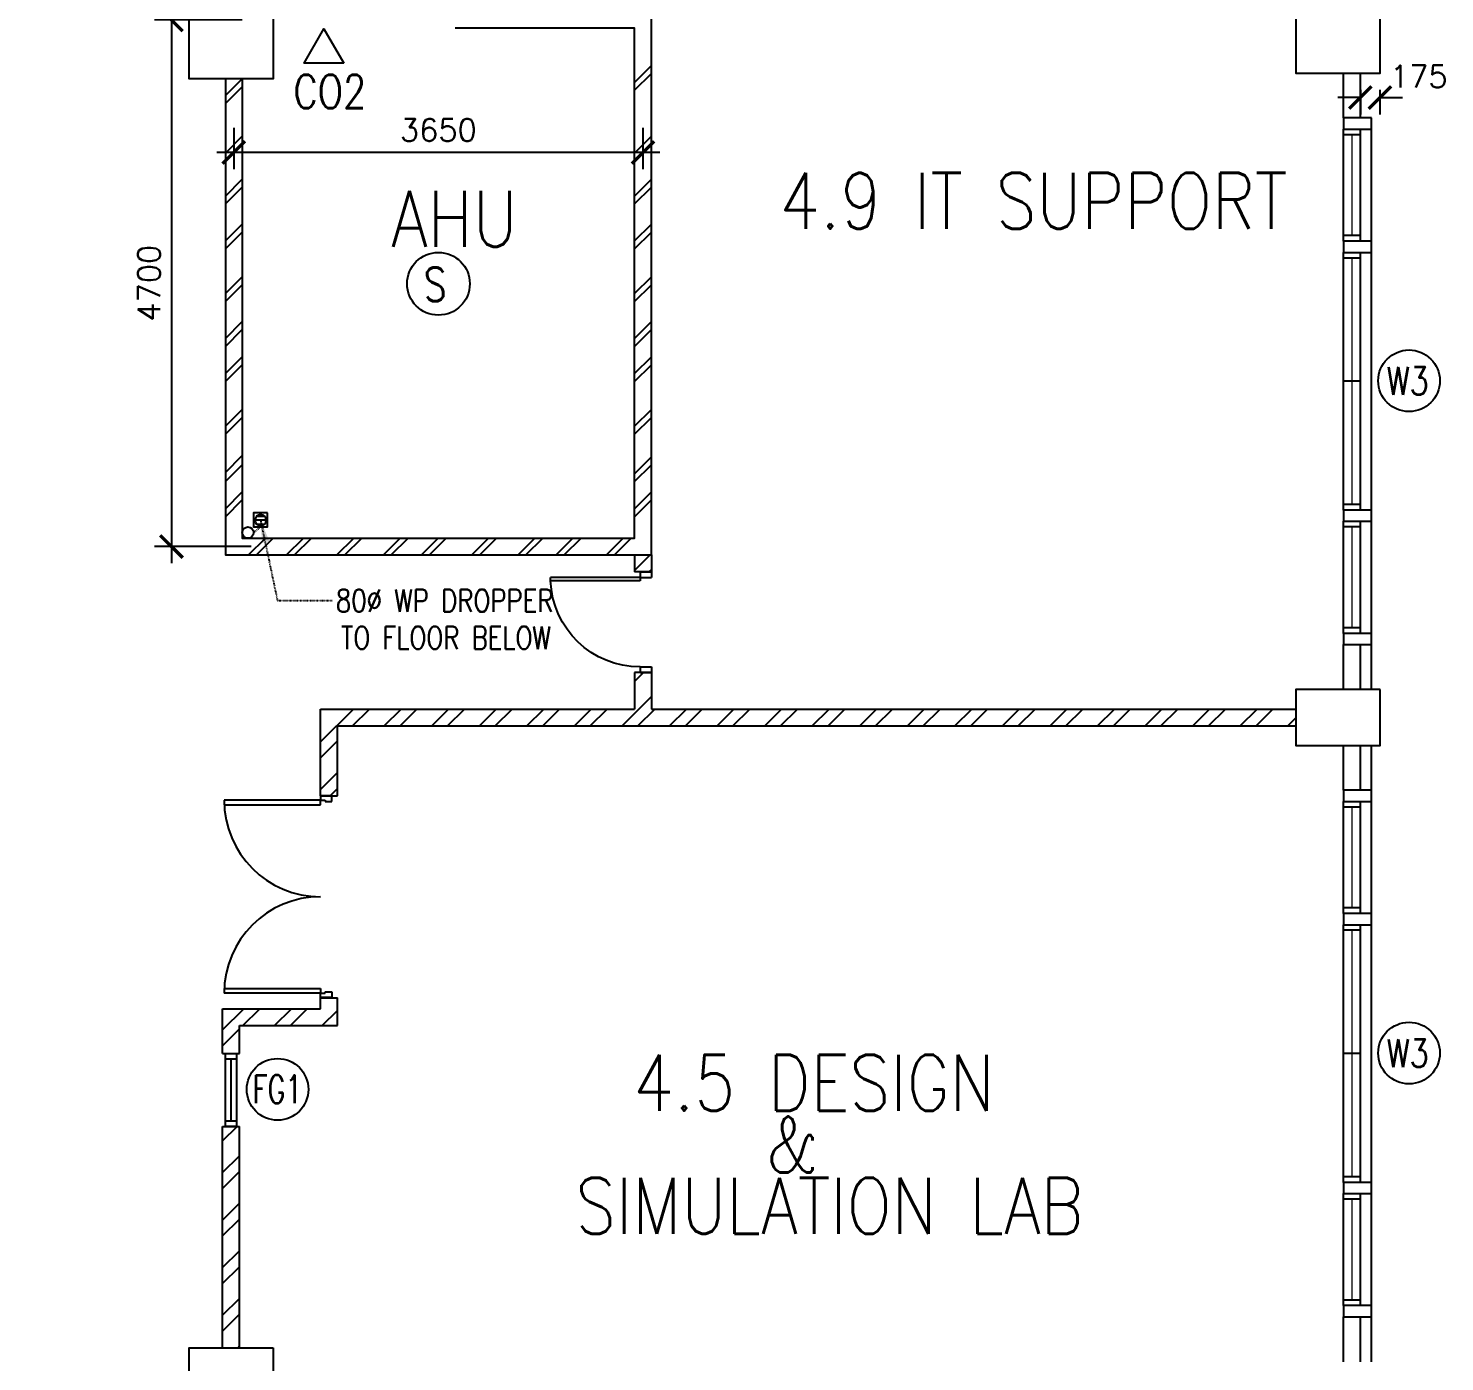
# Model space of a CAD drawing. Extents: x 2266480 to 2405436, y -858634 to -757865.
# Drawn here: x 2293211 to 2305846, y -802174 to -790274 of the extents above; entities that cross this region are included whole.
import ezdxf
from ezdxf.enums import TextEntityAlignment as Align

# ---------------------------------------------------------------- set-up
doc = ezdxf.new("R2010")
doc.units = 0
doc.header["$LTSCALE"] = 10
doc.header["$MEASUREMENT"] = 0
doc.linetypes.add('DIVIDE', pattern=[1.25, 0.5, -0.25, 0, -0.25, 0, -0.25])
doc.layers.get('0').update_dxf_attribs({"linetype": 'CONTINUOUS'})
doc.layers.get('DEFPOINTS').update_dxf_attribs({"linetype": 'CONTINUOUS'})
for name, color, linetype in [('-FF', 240, 'CONTINUOUS'), ('-SPR TEXT', 2, 'CONTINUOUS'), ('COL', 3, 'CONTINUOUS'), ('DIM', 7, 'CONTINUOUS'), ('DOOR', 5, 'CONTINUOUS'), ('DR', 7, 'CONTINUOUS'), ('FG-T', 7, 'CONTINUOUS'), ('FIT', 5, 'CONTINUOUS'), ('H', 1, 'CONTINUOUS'), ('hatch', 7, 'CONTINUOUS'), ('LINE', 7, 'CONTINUOUS'), ('PIPE', 5, 'DIVIDE'), ('stair', 7, 'CONTINUOUS'), ('T25', 7, 'CONTINUOUS'), ('T50', 4, 'CONTINUOUS'), ('WALL', 2, 'CONTINUOUS'), ('WIN', 5, 'CONTINUOUS'), ('WIN-T', 7, 'CONTINUOUS'), ('WP', 50, 'DIVIDE')]:
    doc.layers.add(name, color=color, linetype=linetype)
doc.styles.add('125', font='romans.shx', dxfattribs={"width": 0.9, "height": 225})
doc.styles.add('E', font='ROMANS.SHX', dxfattribs={"width": 0.9})
doc.styles.add('ROMANS', font='romans')
doc.styles.get("Standard").update_dxf_attribs({"font": 'ROMANS.SHX'})
doc.dimstyles.new('STANDARD$0', dxfattribs={"dimscale": 0, "dimtxt": 8, "dimasz": 6, "dimexe": 1, "dimexo": 1, "dimgap": 3, "dimtad": 1, "dimdec": 0, "dimlfac": -1, "dimrnd": 1, "dimzin": 0, "dimdsep": 46, "dimtxsty": 'Standard', "dimcen": 0, "dimclrd": 5, "dimclre": 250, "dimadec": 0, "dimazin": 0, "dimtfac": 1, "dimtdec": 4, "dimtofl": 0, "dimtmove": 0, "dimatfit": 3, "dimfxl": 1, "dimtolj": 1, "dimtzin": 0, "dimarcsym": 0})

# ---------------------------------------------------------------- blocks, each defined once
blk = doc.blocks.new('FG')
at = {"layer": 'LINE', "linetype": 'Continuous'}
for points in [[(0, 0), (50, 0), (50, 100), (0, 100)], [(600, 0), (650, 0), (650, 100), (600, 100)]]:
    blk.add_lwpolyline(points, close=True, dxfattribs=at)
at = {"layer": 'LINE', "color": 5, "linetype": 'Continuous'}
for points in [[(600, 100), (50, 100)], [(50, 0), (600, 0)]]:
    blk.add_lwpolyline(points, dxfattribs=at)
at = {"layer": 'LINE', "color": 1, "linetype": 'Continuous'}
blk.add_lwpolyline([(50, 50), (600, 50)], dxfattribs=at)
blk = doc.blocks.new('_ARCHTICK')
at = {"color": 0, "linetype": 'ByBlock', "const_width": 0.15}
blk.add_lwpolyline([(-0.5, -0.5), (0.5, 0.5)], dxfattribs=at)
blk = doc.blocks.new('*D135')
at = {"layer": 'DEFPOINTS', "color": 0, "transparency": 16777216}
for p in [(2305094, -790674), (2305269, -790674), (2305269, -790892)]:
    blk.add_point(p, dxfattribs=at)
at = {"layer": 'DIM', "color": 7, "lineweight": -2, "transparency": 16777216}
for p, q in [((2305094, -790824), (2305094, -791042)), ((2305269, -790824), (2305269, -791042)), ((2305094, -790892), (2304894, -790892)), ((2305269, -790892), (2305469, -790892))]:
    blk.add_line(p, q, dxfattribs=at)
at = {"layer": 'DIM', "color": 7, "lineweight": -2, "transparency": 16777216, "xscale": 200, "yscale": 200, "zscale": 200}
blk.add_blockref('_ARCHTICK', (2305094, -790892), dxfattribs=at)
at = {"layer": 'DIM', "color": 7, "lineweight": -2, "transparency": 16777216, "xscale": 200, "yscale": 200, "zscale": 200, "rotation": 180}
blk.add_blockref('_ARCHTICK', (2305269, -790892), dxfattribs=at)
at = {"layer": 'DIM', "color": 7, "transparency": 16777216, "insert": (2305615, -790703), "char_height": 200, "attachment_point": 5, "style": 'ROMANS'}
blk.add_mtext('\\A1;175', dxfattribs=at)
blk = doc.blocks.new('D1800-A')
at = {"layer": 'DR'}
for p, q in [((0, 0), (100, 0)), ((0, -50), (0, 0)), ((100, 0), (100, -40)), ((60, -50), (0, -50)), ((100, -40), (60, -40)), ((60, -40), (60, -50)), ((100, -40), (960, -40)), ((100, -80), (100, -40)), ((959, -80), (100, -80)), ((60, -1750), (0, -1750)), ((0, -1750), (0, -1800)), ((60, -1760), (60, -1750)), ((100, -1760), (60, -1760)), ((959, -1720), (100, -1720)), ((100, -1720), (100, -1760)), ((100, -1760), (960, -1760)), ((100, -1800), (100, -1760)), ((0, -1800), (100, -1800))]:
    blk.add_line(p, q, dxfattribs=at)
for centre, start, end in [((100, -40), 270.0001, 0), ((100, -1760), 0, 90)]:
    blk.add_arc(centre, 860, start, end, dxfattribs=at)
blk = doc.blocks.new('D900')
at = {"layer": 'DOOR', "color": 7}
for p, q in [((50, 100), (50, 899)), ((80, 899), (50, 899)), ((80, 100), (80, 899)), ((0, 100), (0, 0)), ((0, 100), (50, 100)), ((0, 0), (50, 0)), ((50, 100), (50, 0)), ((50, 100), (80, 100)), ((850, 100), (850, 0)), ((850, 100), (900, 100)), ((850, 0), (900, 0)), ((900, 100), (900, 0))]:
    blk.add_line(p, q, dxfattribs=at)
blk.add_arc((50, 100), 800, 0, 87.8509, dxfattribs=at)
blk = doc.blocks.new('*D143')
at = {"layer": 'DEFPOINTS', "color": 0, "transparency": 16777216}
for p in [(2295044, -791011), (2298694, -791011), (2295044, -791382)]:
    blk.add_point(p, dxfattribs=at)
at = {"layer": 'DIM', "color": 7, "lineweight": -2, "transparency": 16777216}
for p, q in [((2295044, -791161), (2295044, -791532)), ((2298694, -791161), (2298694, -791532)), ((2298844, -791382), (2294894, -791382))]:
    blk.add_line(p, q, dxfattribs=at)
at = {"layer": 'DIM', "color": 7, "lineweight": -2, "transparency": 16777216, "xscale": 200, "yscale": 200, "zscale": 200, "rotation": 180}
blk.add_blockref('_ARCHTICK', (2295044, -791382), dxfattribs=at)
at = {"layer": 'DIM', "color": 7, "lineweight": -2, "transparency": 16777216, "xscale": 200, "yscale": 200, "zscale": 200}
blk.add_blockref('_ARCHTICK', (2298694, -791382), dxfattribs=at)
at = {"layer": 'DIM', "color": 7, "transparency": 16777216, "insert": (2296869, -791182), "char_height": 200, "attachment_point": 5, "style": 'ROMANS'}
blk.add_mtext('\\A1;3650', dxfattribs=at)
blk = doc.blocks.new('*D144')
at = {"layer": 'DEFPOINTS', "color": 0, "transparency": 16777216}
for p in [(2295269, -790199), (2294488, -794899), (2295350, -794899)]:
    blk.add_point(p, dxfattribs=at)
at = {"layer": 'DIM', "color": 7, "lineweight": -2, "transparency": 16777216}
for p, q in [((2294488, -790049), (2294488, -795049)), ((2295119, -790199), (2294338, -790199)), ((2295200, -794899), (2294338, -794899))]:
    blk.add_line(p, q, dxfattribs=at)
at = {"layer": 'DIM', "color": 7, "lineweight": -2, "transparency": 16777216, "xscale": 200, "yscale": 200, "zscale": 200}
for p, rotation in [((2294488, -790199), 90), ((2294488, -794899), 270)]:
    blk.add_blockref('_ARCHTICK', p, dxfattribs=dict(at, rotation=rotation))
at = {"layer": 'DIM', "color": 7, "transparency": 16777216, "insert": (2294288, -792549), "char_height": 200, "attachment_point": 5, "rotation": 90, "style": 'ROMANS'}
blk.add_mtext('\\A1;4700', dxfattribs=at)
blk = doc.blocks.new('100FT')
at = {"layer": 'PIPE', "linetype": 'Continuous'}
blk.add_circle((0, 0), 50, dxfattribs=at)
at = {"layer": 'WP', "linetype": 'Continuous'}
for p, q in [((-37, 34), (37, 34)), ((-50, -3), (50, -3)), ((-34, -37), (34, -37))]:
    blk.add_line(p, q, dxfattribs=at)
blk = doc.blocks.new('A$C7CE3714C')
at = {"layer": 'FIT'}
blk.add_lwpolyline([(0, 0), (126, 0), (126, 126), (0, 126)], close=True, dxfattribs=at)
at = {"layer": 'FIT', "xscale": -1}
blk.add_blockref('100FT', (63, 66), dxfattribs=at)
blk = doc.blocks.new('SMOKE DETECTOR')
at = {"layer": '-FF'}
blk.add_circle((0, 0), 280, dxfattribs=at)
at = {"layer": '-FF', "color": 3, "style": 'E', "width": 0.8}
blk.add_text('S', height=300, dxfattribs=at).set_placement((-132, -156))

msp = doc.modelspace()

# ---------------------------------------------------------------- hatches: boundary and pattern name
at = {"layer": 'H'}
h = msp.add_hatch(dxfattribs=at)
h.set_pattern_fill('ANSI32', color=0, scale=800, style=0)
h.paths.add_polyline_path([(2291794.4, -791874.1), (2291794.4, -791724.1), (2291644.4, -791724.1), (2291644.4, -792024.1), (2292444.4, -792024.1), (2292444.4, -792274.1), (2292594.4, -792274.1), (2292594.4, -791874.1)])
h.paths.add_polyline_path([(2292444.4, -795099.1), (2292594.4, -795099.1), (2292594.4, -792924.1), (2292444.4, -792924.1)])
h.paths.add_polyline_path([(2292594.4, -796174.1), (2292594.4, -795749.1), (2292444.4, -795749.1), (2292444.4, -796024.1), (2291594.4, -796024.1), (2291594.4, -796299.1), (2291744.4, -796299.1), (2291744.4, -796174.1)])
h.paths.add_polyline_path([(2291744.4, -797199.1), (2291644.4, -797199.1), (2291594.4, -797199.1), (2291594.4, -797649.1), (2291744.4, -797649.1)])
h.paths.add_polyline_path([(2291744.4, -798674.1), (2291744.4, -798549.1), (2291594.4, -798549.1), (2291594.4, -798824.1), (2292444.4, -798824.1), (2292444.4, -799099.1), (2292594.4, -799099.1), (2292594.4, -798674.1)])
h.paths.add_polyline_path([(2294944.4, -799024.1), (2294944.4, -799424.1), (2295094.4, -799424.1), (2295094.4, -799174.1), (2295967.9, -799174.1), (2295967.9, -798926), (2295817.9, -798926), (2295817.9, -799024.1)])
h.paths.add_polyline_path([(2295967.9, -796499.1), (2304519.4, -796499.1), (2304519.4, -796349.1), (2298769.4, -796349.1), (2298769.4, -796024.1), (2298619.4, -796024.1), (2298619.4, -796349.1), (2295817.9, -796349.1), (2295817.9, -797124.1), (2295967.9, -797124.1)])
h.paths.add_polyline_path([(2298619.4, -794974.1), (2298619.4, -795124.1), (2298769.4, -795124.1), (2298769.4, -794974.1)])
h = msp.add_hatch(dxfattribs=at)
h.set_pattern_fill('ANSI32', color=0, scale=800, style=0)
h.paths.add_polyline_path([(2295094.4, -800074.1), (2294944.4, -800074.1), (2294944.4, -802049.1), (2295094.4, -802049.1)])
h.paths.add_polyline_path([(2295094.4, -802799.1), (2294944.4, -802799.1), (2294944.4, -805024.1), (2295094.4, -805024.1)])
h.paths.add_polyline_path([(2295094.4, -805924.1), (2295094.4, -805674.1), (2294944.4, -805674.1), (2294944.4, -806074.1), (2295794.4, -806074.1), (2295794.4, -806174.1), (2295944.4, -806174.1), (2295944.4, -805924.1)])
h.paths.add_polyline_path([(2295944.4, -807974.1), (2295794.4, -807974.1), (2295794.4, -808348.3), (2295944.4, -808348.3)])
h.paths.add_polyline_path([(2291744.4, -805674.1), (2291744.4, -805549.1), (2291594.4, -805549.1), (2291594.4, -805824.1), (2292444.4, -805824.1), (2292444.4, -806099.1), (2292594.4, -806099.1), (2292594.4, -805674.1)])
h.paths.add_polyline_path([(2291744.4, -804199.1), (2291644.4, -804199.1), (2291594.4, -804199.1), (2291594.4, -804649.1), (2291744.4, -804649.1)])
h.paths.add_polyline_path([(2291594.4, -803024.1), (2291594.4, -803299.1), (2291744.4, -803299.1), (2291744.4, -803174.1), (2292594.4, -803174.1), (2292594.4, -802749.1), (2292444.4, -802749.1), (2292444.4, -803024.1)])
h.paths.add_polyline_path([(2292444.4, -802099.1), (2292594.4, -802099.1), (2292594.4, -799749.1), (2292444.4, -799749.1)])

# ---------------------------------------------------------------- linework, layer by layer
at = {"layer": '-FF', "color": 0}
msp.add_lwpolyline([(2296024.2, -790584.5), (2295671.3, -790584.5), (2295847.7, -790278.9)], close=True, dxfattribs=at)
at = {"layer": '-SPR TEXT', "color": 0}
msp.add_circle((2295169.4, -794774.1), 50, dxfattribs=at)
at = {"color": 0}
for p, q in [((2305194.4, -796174.1), (2305194.4, -791074.1)), ((2305194.4, -802174.1), (2305194.4, -796674.1))]:
    msp.add_line(p, q, dxfattribs=at)
at = {"layer": 'COL', "color": 0}
for points in [[(2294644.4, -790124.1), (2295394.4, -790124.1), (2295394.4, -790724.1), (2294644.4, -790724.1)], [(2305269.4, -790174.1), (2304519.4, -790174.1), (2304519.4, -790674.1), (2305269.4, -790674.1)], [(2305269.4, -796174.1), (2304519.4, -796174.1), (2304519.4, -796674.1), (2305269.4, -796674.1)], [(2295394.4, -802049.1), (2295394.4, -802799.1), (2294644.4, -802799.1), (2294644.4, -802049.1)]]:
    msp.add_lwpolyline(points, close=True, dxfattribs=at)
at = {"layer": 'FG-T', "color": 0}
msp.add_circle((2295434.3, -799743.7), 275, dxfattribs=at)
at = {"layer": 'H', "color": 0}
for p, q in [((2298619.4, -790756.9), (2298769.4, -790606.9)), ((2298619.4, -790827.6), (2298769.4, -790677.6)), ((2294969.4, -790874.7), (2295119.4, -790724.7)), ((2294969.4, -790945.4), (2295119.4, -790795.4)), ((2294969.4, -791387), (2295119.4, -791237)), ((2294969.4, -791457.8), (2295119.4, -791307.8)), ((2298619.4, -791387), (2298769.4, -791237)), ((2298619.4, -791457.8), (2298769.4, -791307.8)), ((2294969.4, -791771.3), (2295119.4, -791621.3)), ((2294969.4, -791842), (2295119.4, -791692)), ((2298619.4, -791771.3), (2298769.4, -791621.3)), ((2298619.4, -791842), (2298769.4, -791692)), ((2294969.4, -792171.3), (2295119.4, -792021.3)), ((2294969.4, -792242), (2295119.4, -792092)), ((2298619.4, -792171.3), (2298769.4, -792021.3)), ((2298619.4, -792242), (2298769.4, -792092)), ((2294969.4, -792642), (2295119.4, -792492)), ((2298619.4, -792642), (2298769.4, -792492)), ((2294969.4, -792712.7), (2295119.4, -792562.7)), ((2298619.4, -792712.7), (2298769.4, -792562.7)), ((2294969.4, -793042), (2295119.4, -792892)), ((2294969.4, -793112.7), (2295119.4, -792962.7)), ((2298619.4, -793042), (2298769.4, -792892)), ((2298619.4, -793112.7), (2298769.4, -792962.7)), ((2294969.4, -793355.4), (2295119.4, -793205.4)), ((2298619.4, -793355.4), (2298769.4, -793205.4)), ((2294969.4, -793426.1), (2295119.4, -793276.1)), ((2298619.4, -793426.1), (2298769.4, -793276.1)), ((2294969.4, -793826.1), (2295119.4, -793676.1)), ((2294969.4, -793896.8), (2295119.4, -793746.8)), ((2298619.4, -793826.1), (2298769.4, -793676.1)), ((2298619.4, -793896.8), (2298769.4, -793746.8)), ((2294969.4, -794237.9), (2295119.4, -794087.9)), ((2298619.4, -794248.8), (2298769.4, -794098.8)), ((2294969.4, -794319.6), (2295119.4, -794169.6)), ((2298619.4, -794319.6), (2298769.4, -794169.6)), ((2294969.4, -794562.3), (2295119.4, -794412.3)), ((2294969.4, -794633), (2295119.4, -794483)), ((2298619.4, -794562.3), (2298769.4, -794412.3)), ((2298619.4, -794633), (2298769.4, -794483))]:
    msp.add_line(p, q, dxfattribs=at)
at = {"layer": 'hatch', "color": 0}
for p, q in [((2295176.1, -794974.1), (2295326.1, -794824.1)), ((2295246.1, -794974.1), (2295396.1, -794824.1)), ((2295515.3, -794974.1), (2295665.3, -794824.1)), ((2295586.9, -794974.1), (2295736.9, -794824.1)), ((2295964.2, -794974.1), (2296114.2, -794824.1)), ((2296035.8, -794974.1), (2296185.8, -794824.1)), ((2296378.3, -794974.1), (2296528.3, -794824.1)), ((2296448.3, -794974.1), (2296598.3, -794824.1)), ((2296717.5, -794974.1), (2296867.5, -794824.1)), ((2296789.1, -794974.1), (2296939.1, -794824.1)), ((2297166.4, -794974.1), (2297316.4, -794824.1)), ((2297238.1, -794974.1), (2297388.1, -794824.1)), ((2297580.5, -794974.1), (2297730.5, -794824.1)), ((2297650.6, -794974.1), (2297800.6, -794824.1)), ((2297919.7, -794974.1), (2298069.7, -794824.1)), ((2297991.4, -794974.1), (2298141.4, -794824.1)), ((2298368.6, -794974.1), (2298518.6, -794824.1)), ((2298440.3, -794974.1), (2298590.3, -794824.1))]:
    msp.add_line(p, q, dxfattribs=at)
at = {"layer": 'WALL', "color": 0}
for p, q in [((2304944.4, -791074.1), (2304944.4, -790674.1)), ((2305094.4, -791074.1), (2305094.4, -790674.1)), ((2298619.4, -794974.1), (2298619.4, -795124.1)), ((2298769.4, -794974.1), (2298769.4, -795124.1)), ((2298769.4, -795124.1), (2298619.4, -795124.1)), ((2304944.4, -796174.1), (2304944.4, -795774.1)), ((2305094.4, -796174.1), (2305094.4, -795774.1)), ((2298619.4, -796024.1), (2298619.4, -796349.1)), ((2298769.4, -796024.1), (2298619.4, -796024.1)), ((2298769.4, -796024.1), (2298769.4, -796349.1)), ((2295817.9, -797124.1), (2295817.9, -796349.1)), ((2295817.9, -796349.1), (2298619.4, -796349.1)), ((2298769.4, -796349.1), (2304519.4, -796349.1)), ((2295967.9, -797124.1), (2295967.9, -796499.1)), ((2295967.9, -796499.1), (2304519.4, -796499.1)), ((2304944.4, -797074.1), (2304944.4, -796674.1)), ((2305094.4, -797074.1), (2305094.4, -796674.1)), ((2295817.9, -797124.1), (2295967.9, -797124.1)), ((2295817.9, -799024.1), (2295817.9, -798926)), ((2295817.9, -798926), (2295967.9, -798926)), ((2295967.9, -799174.1), (2295967.9, -798926)), ((2294944.4, -799024.1), (2295817.9, -799024.1)), ((2294944.4, -799424.1), (2294944.4, -799024.1)), ((2295094.4, -799424.1), (2295094.4, -799174.1)), ((2295094.4, -799174.1), (2295967.9, -799174.1)), ((2294944.4, -799424.1), (2295094.4, -799424.1)), ((2294944.4, -802049.1), (2294944.4, -800074.1)), ((2294944.4, -800074.1), (2295094.4, -800074.1)), ((2295094.4, -802049.1), (2295094.4, -800074.1)), ((2304944.4, -802174.1), (2304944.4, -801774.1)), ((2305094.4, -802174.1), (2305094.4, -801774.1))]:
    msp.add_line(p, q, dxfattribs=at)
for points in [[(2294969.4, -790724.1), (2294969.4, -794974.1), (2298769.4, -794974.1), (2298769.4, -790124.1), (2297019.4, -790124.1)], [(2295119.4, -790724.1), (2295119.4, -794824.1), (2298619.4, -794824.1), (2298619.4, -790274.1), (2297019.4, -790274.1)]]:
    msp.add_lwpolyline(points, dxfattribs=at)
for points in [[(2305194.4, -791074.1), (2304944.4, -791074.1), (2304944.4, -791174.1), (2305194.4, -791174.1)], [(2305194.4, -792174.1), (2304944.4, -792174.1), (2304944.4, -792274.1), (2305194.4, -792274.1)], [(2305194.4, -794574.1), (2304944.4, -794574.1), (2304944.4, -794674.1), (2305194.4, -794674.1)], [(2305194.4, -795674.1), (2304944.4, -795674.1), (2304944.4, -795774.1), (2305194.4, -795774.1)], [(2305194.4, -797074.1), (2304944.4, -797074.1), (2304944.4, -797174.1), (2305194.4, -797174.1)], [(2305194.4, -798174.1), (2304944.4, -798174.1), (2304944.4, -798274.1), (2305194.4, -798274.1)], [(2305194.4, -800574.1), (2304944.4, -800574.1), (2304944.4, -800674.1), (2305194.4, -800674.1)], [(2305194.4, -801674.1), (2304944.4, -801674.1), (2304944.4, -801774.1), (2305194.4, -801774.1)]]:
    msp.add_lwpolyline(points, close=True, dxfattribs=at)
at = {"layer": 'WIN', "color": 0}
for p, q in [((2304944.4, -792174.1), (2304944.4, -791174.1)), ((2305094.4, -791224.1), (2304944.4, -791224.1)), ((2305094.4, -792174.1), (2305094.4, -791174.1)), ((2305094.4, -792124.1), (2304944.4, -792124.1)), ((2304944.4, -794574.1), (2304944.4, -792274.1)), ((2305094.4, -792324.1), (2304944.4, -792324.1)), ((2305094.4, -794574.1), (2305094.4, -792274.1)), ((2305094.4, -793424.1), (2304944.4, -793424.1)), ((2305094.4, -794524.1), (2304944.4, -794524.1)), ((2304944.4, -795674.1), (2304944.4, -794674.1)), ((2305094.4, -794724.1), (2304944.4, -794724.1)), ((2305094.4, -795674.1), (2305094.4, -794674.1)), ((2305094.4, -795624.1), (2304944.4, -795624.1)), ((2304944.4, -798174.1), (2304944.4, -797174.1)), ((2305094.4, -797224.1), (2304944.4, -797224.1)), ((2305094.4, -798174.1), (2305094.4, -797174.1)), ((2305094.4, -798124.1), (2304944.4, -798124.1)), ((2304944.4, -800574.1), (2304944.4, -798274.1)), ((2305094.4, -800574.1), (2305094.4, -798274.1)), ((2305094.4, -798324.1), (2304944.4, -798324.1)), ((2305094.4, -799424.1), (2304944.4, -799424.1)), ((2305094.4, -800524.1), (2304944.4, -800524.1)), ((2304944.4, -801674.1), (2304944.4, -800674.1)), ((2305094.4, -801674.1), (2305094.4, -800674.1)), ((2305094.4, -800724.1), (2304944.4, -800724.1)), ((2305094.4, -801624.1), (2304944.4, -801624.1))]:
    msp.add_line(p, q, dxfattribs=at)
at = {"layer": 'WIN', "color": 0, "const_width": 10, "flags": 128}
for points in [[(2305019.4, -792124.1), (2305019.4, -791224.1)], [(2305019.4, -794524.1), (2305019.4, -792324.1)], [(2305019.4, -794724.1), (2305019.4, -795624.1)], [(2305019.4, -798124.1), (2305019.4, -797224.1)], [(2305019.4, -800524.1), (2305019.4, -798324.1)], [(2305019.4, -800724.1), (2305019.4, -801624.1)]]:
    msp.add_lwpolyline(points, dxfattribs=at)
at = {"layer": 'WIN-T', "color": 0}
for centre in [(2305528.4, -793419.9), (2305528.4, -799419.9)]:
    msp.add_circle(centre, 275, dxfattribs=at)
at = {"layer": 'WP', "color": 0}
for p, q in [((2295219.4, -794774.1), (2295282.4, -794724.1)), ((2295282.4, -794663.8), (2295432.9, -795381.5)), ((2295432.9, -795381.5), (2295922, -795381.5))]:
    msp.add_line(p, q, dxfattribs=at)
msp.add_solid([(2295296.1, -794866.1), (2295360.9, -794850.8), (2295282.4, -794663.8)], dxfattribs=at)

# ---------------------------------------------------------------- block references
at = {"layer": '-FF', "color": 0}
msp.add_blockref('SMOKE DETECTOR', (2296869.4, -792553.9), dxfattribs=at)
at = {"layer": 'LINE', "color": 0, "xscale": -1, "rotation": 270}
msp.add_blockref('FG', (2294969.4, -800074.1), dxfattribs=at)
at = {"layer": 'stair', "color": 0, "xscale": -1, "rotation": 90}
msp.add_blockref('D900', (2298769.4, -795124.1), dxfattribs=at)
at = {"layer": 'stair', "color": 0, "rotation": 180}
msp.add_blockref('D1800-A', (2295917.9, -798924.1), dxfattribs=at)
at = {"layer": 'T25', "color": 0, "rotation": 180}
msp.add_blockref('A$C7CE3714C', (2295345.4, -794598.1), dxfattribs=at)

# ---------------------------------------------------------------- texts
at = {"layer": '-FF', "color": 0, "style": 'ROMANS', "width": 0.8}
msp.add_text('CO2', height=300, dxfattribs=at).set_placement((2295576.5, -790988))
at = {"layer": 'FG-T', "color": 0, "style": 'ROMANS', "width": 0.7}
msp.add_text('FG1', height=250, dxfattribs=at).set_placement((2295210.8, -799865.8))
at = {"layer": 'T50', "color": 0, "style": 'ROMANS', "width": 0.85}
for s, p in [('4.9 IT SUPPORT', (2302177.3, -791812.6)), ('4.5 DESIGN', (2300218.3, -799685.1)), ('&', (2300025.7, -800234.4)), ('SIMULATION LAB', (2300357.4, -800782.4))]:
    msp.add_text(s, height=500, dxfattribs=at).set_placement(p, align=Align.MIDDLE)
msp.add_text('AHU', height=500, dxfattribs=at).set_placement((2296446.7, -792224.1))
at = {"layer": 'WIN-T', "color": 0, "style": 'ROMANS', "width": 0.8}
for p in [(2305327.6, -793545.7), (2305327.6, -799545.7)]:
    msp.add_text('W3', height=250, dxfattribs=at).set_placement(p)
at = {"layer": 'WP', "color": 0, "style": '125', "width": 0.8}
for s, p in [('80%%C WP DROPPER', (2295954.9, -795482)), ('TO FLOOR BELOW', (2296000.9, -795813.6))]:
    msp.add_text(s, height=200, dxfattribs=at).set_placement(p)

# ---------------------------------------------------------------- dimensions: what is measured, and where the dimension line sits
at = {"layer": 'DIM', "color": 0}
dim = msp.add_linear_dim(base=(2294487.8, -794899.1), p1=(2295269.4, -790199.1), p2=(2295350.1, -794899.1), angle=90, dimstyle='STANDARD$0', override={"dimscale": 100, "dimtxt": 2, "dimasz": 2, "dimexe": 1.5, "dimexo": 1.5, "dimgap": 1, "dimtxsty": 'ROMANS', "dimblk": 'ARCHTICK', "dimdle": 1.5, "dimclrd": 7, "dimclre": 7, "dimclrt": 7, "dimtdec": 0, "dimtmove": 2}, dxfattribs=at)
dim.commit()
dim.dimension.update_dxf_attribs({"geometry": '*D144', "text_midpoint": (2294287.8, -792549.1)})
dim = msp.add_linear_dim(base=(2305269.4, -790891.5), p1=(2305094.4, -790674.1), p2=(2305269.4, -790674.1), dimstyle='STANDARD$0', override={"dimscale": 100, "dimtxt": 2, "dimasz": 2, "dimexe": 1.5, "dimexo": 1.5, "dimgap": 1, "dimtxsty": 'ROMANS', "dimblk": 'ARCHTICK', "dimdle": 1.5, "dimclrd": 7, "dimclre": 7, "dimclrt": 7, "dimtdec": 0, "dimtmove": 2}, dxfattribs=at)
dim.commit()
dim.dimension.update_dxf_attribs({"geometry": '*D135', "text_midpoint": (2305614.9, -790703.2), "dimtype": 160})
dim = msp.add_linear_dim(base=(2295044.4, -791382.4), p1=(2298694.4, -791011.2), p2=(2295044.4, -791011.2), dimstyle='STANDARD$0', override={"dimscale": 100, "dimtxt": 2, "dimasz": 2, "dimexe": 1.5, "dimexo": 1.5, "dimgap": 1, "dimtxsty": 'ROMANS', "dimblk": 'ARCHTICK', "dimdle": 1.5, "dimclrd": 7, "dimclre": 7, "dimclrt": 7, "dimtdec": 0, "dimtmove": 2}, dxfattribs=at)
dim.commit()
dim.dimension.update_dxf_attribs({"geometry": '*D143', "text_midpoint": (2296869.4, -791182.4)})

doc.saveas('drawing.dxf')
